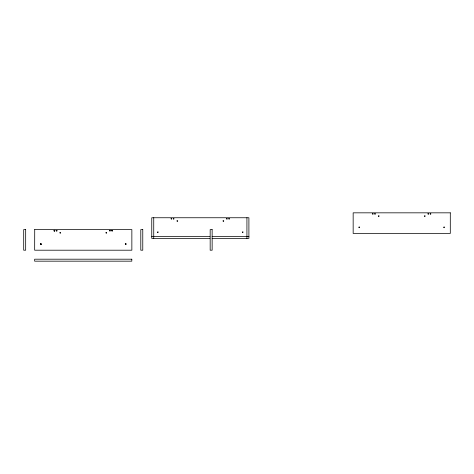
<?xml version="1.0" encoding="UTF-8"?>
<svg xmlns="http://www.w3.org/2000/svg" width="474" height="474" viewBox="0 0 474 474"><rect width="100%" height="100%" fill="white"/><g stroke="black" fill="none" stroke-linecap="round" stroke-linejoin="round"><path stroke-width="0.71" d="M54.143 230.998L54.072 230.471M54.824 230.802L54.51 230.263M56.205 230.69L56.335 230.376M109.506 230.571L109.547 230.909M110.3 230.802L109.992 230.263M111.68 230.69L111.811 230.376M40.474 243.843L40.474 244.282M41.185 244.282L41.025 243.683M54.877 230.802L54.285 231.111M57.07 230.802L56.59 231.128M109.547 230.471L109.506 230.802M109.992 231.111L110.353 230.802M112.451 230.909L112.379 230.376M125.829 243.642L125.243 243.95L125.604 244.489M125.337 243.843L125.497 244.442M126.043 244.282L125.776 243.642M40.426 243.843L40.853 243.624M54.018 230.471L54.338 230.263M56.904 230.998L56.969 230.471M109.5 230.471L109.814 230.263M125.977 244.371L125.977 243.755M56.424 230.305L56.264 230.909M41.167 244.371L40.693 244.489M111.9 230.305L111.74 230.909M112.433 230.998L112.071 231.128M40.805 244.501L41.279 244.175L41.114 243.755M34.661 229.594L131.855 229.594L131.855 250.201L34.661 250.201L34.715 229.594M151.757 236.39L209.899 236.39M212.103 236.39L248.903 236.39M209.899 238.363L151.757 238.363L151.757 217.75L248.903 217.75L248.903 238.363L212.103 238.363M54.451 231.128L54.018 230.909M40.74 244.489L40.426 244.282M54.617 230.305L54.836 230.69M246.924 217.75L246.924 238.363M153.736 217.75L153.736 238.363M59.896 232.77C60.435 234.44 61.199 231.585 59.896 232.77M105.945 232.77C106.484 234.44 107.248 231.585 105.945 232.77M157.475 232.106C158.014 233.783 158.778 230.927 157.475 232.106M171.073 218.733C171.606 220.41 172.376 217.548 171.073 218.733M173.265 218.733C173.804 220.41 174.568 217.548 173.265 218.733M176.992 220.925C177.531 222.602 178.295 219.746 176.992 220.925M223.041 220.925C223.58 222.602 224.344 219.746 223.041 220.925M226.548 218.733C227.087 220.41 227.852 217.548 226.548 218.733M228.741 218.733C229.28 220.41 230.044 217.548 228.741 218.733M242.338 232.106C242.872 233.783 243.642 230.927 242.338 232.106M358.877 227.194C359.411 228.865 360.175 226.009 358.877 227.194M372.469 213.815C373.008 215.492 373.773 212.636 372.469 213.815M374.661 213.815C375.201 215.492 375.965 212.636 374.661 213.815M378.388 216.008C378.927 217.684 379.692 214.829 378.388 216.008M424.437 216.008C424.977 217.684 425.741 214.829 424.437 216.008M427.951 213.815C428.484 215.492 429.248 212.636 427.951 213.815M430.143 213.815C430.676 215.492 431.441 212.636 430.143 213.815M443.735 227.194C444.274 228.865 445.039 226.009 443.735 227.194M450.3 212.832L353.16 212.832L353.16 233.445L450.3 233.445L450.3 212.832M25.673 229.594L23.7 229.594L23.7 250.201L25.673 250.201L25.673 229.594M142.769 229.594L140.796 229.594L140.796 250.201L142.769 250.201L142.769 229.594M212.145 229.594L210.172 229.594L210.172 250.201L212.145 250.201L212.145 229.594M131.808 259.195L34.661 259.195L34.661 261.168L131.808 261.168L131.808 259.195"/></g></svg>
